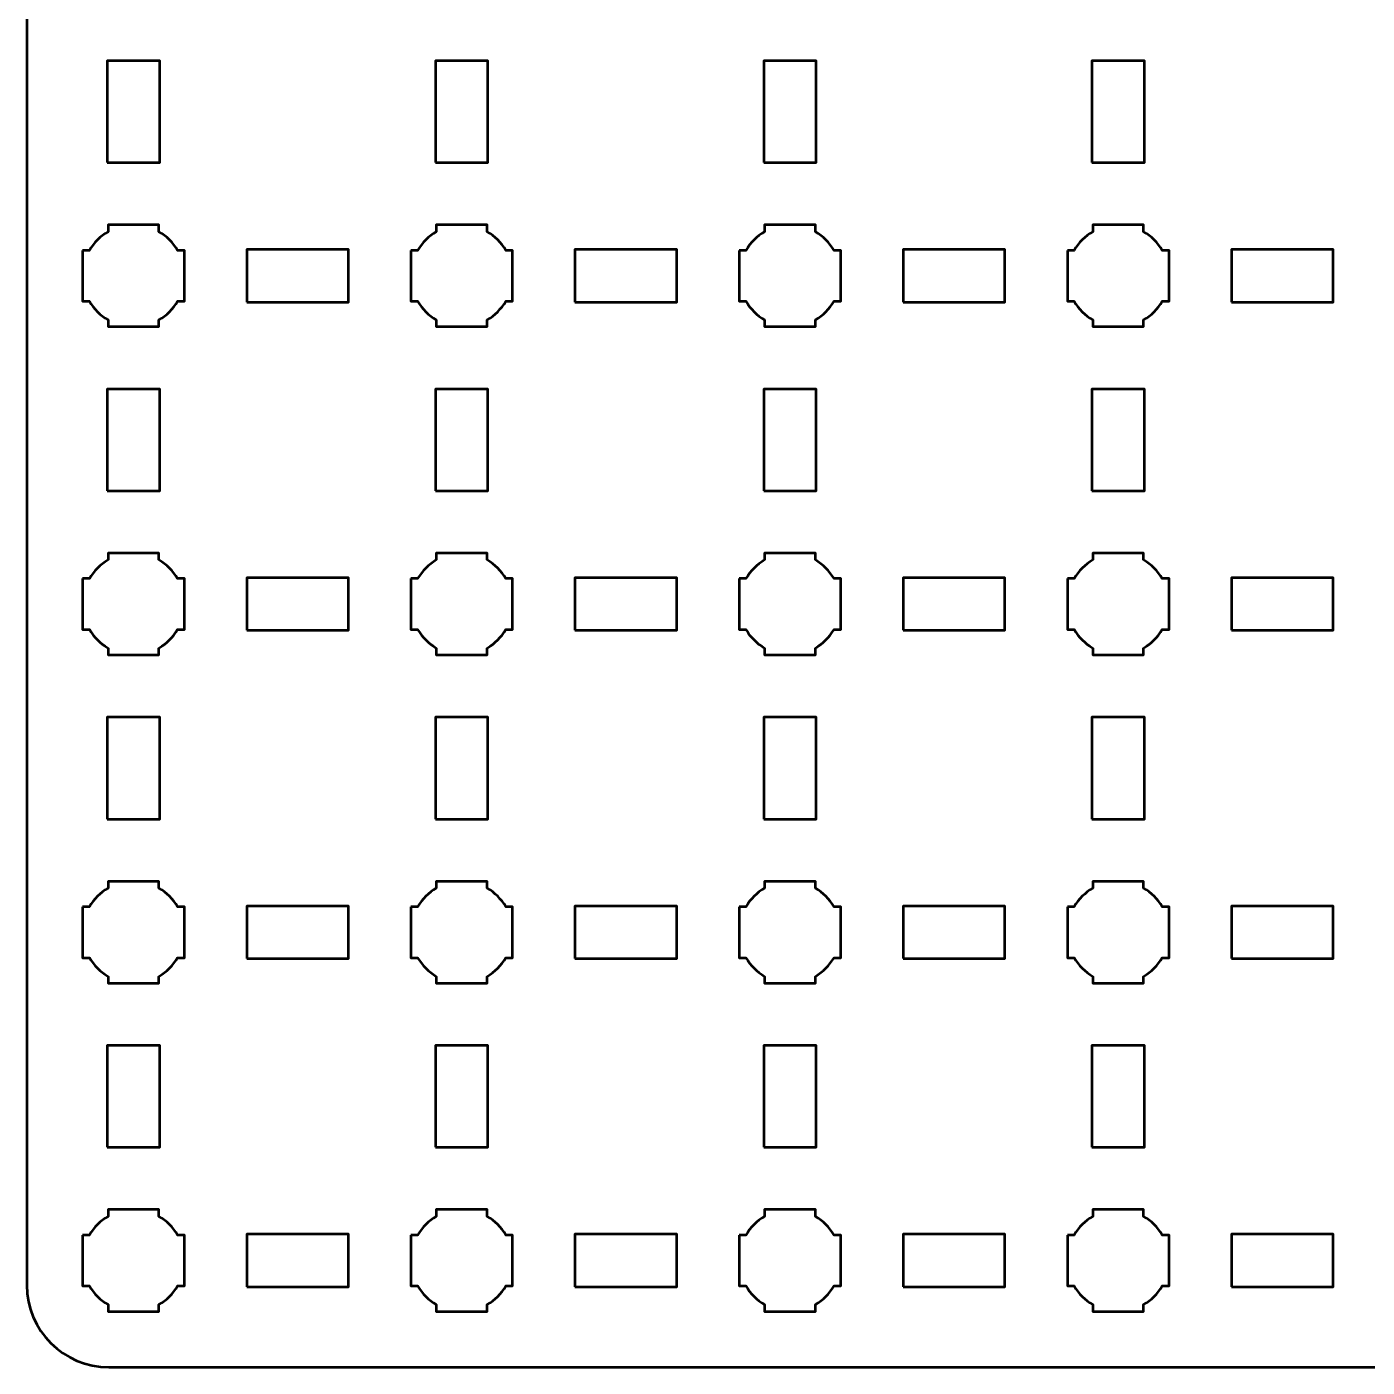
# Model space of a CAD drawing. Header units: centimetres. Extents: x -19.1 to -1.9, y -23.5 to -6.2.
# Drawn here: x -19.15 to -10.98, y -23.5 to -15.33 of the extents above; entities that cross this region are included whole.
import ezdxf

# ---------------------------------------------------------------- set-up
doc = ezdxf.new("R2010")
doc.units = ezdxf.units.CM
doc.header["$MEASUREMENT"] = 0
doc.layers.add('Layer 1', color=7, linetype='Continuous')

msp = doc.modelspace()

# ---------------------------------------------------------------- linework, layer by layer
at = {"layer": 'Layer 1', "color": 250, "lineweight": 53}
for points in [[(-18.66, -16.16), (-18.34, -16.16), (-18.34, -15.54), (-18.66, -15.54), (-18.66, -16.16)], [(-16.66, -16.16), (-16.34, -16.16), (-16.34, -15.54), (-16.66, -15.54), (-16.66, -16.16)], [(-14.66, -16.16), (-14.34, -16.16), (-14.34, -15.54), (-14.66, -15.54), (-14.66, -16.16)], [(-12.66, -16.16), (-12.34, -16.16), (-12.34, -15.54), (-12.66, -15.54), (-12.66, -16.16)], [(-17.81, -17.01), (-17.19, -17.01), (-17.19, -16.69), (-17.81, -16.69), (-17.81, -17.01)], [(-15.81, -17.01), (-15.19, -17.01), (-15.19, -16.69), (-15.81, -16.69), (-15.81, -17.01)], [(-13.81, -17.01), (-13.19, -17.01), (-13.19, -16.69), (-13.81, -16.69), (-13.81, -17.01)], [(-11.81, -17.01), (-11.19, -17.01), (-11.19, -16.69), (-11.81, -16.69), (-11.81, -17.01)], [(-18.66, -18.16), (-18.34, -18.16), (-18.34, -17.54), (-18.66, -17.54), (-18.66, -18.16)], [(-16.66, -18.16), (-16.34, -18.16), (-16.34, -17.54), (-16.66, -17.54), (-16.66, -18.16)], [(-14.66, -18.16), (-14.34, -18.16), (-14.34, -17.54), (-14.66, -17.54), (-14.66, -18.16)], [(-12.66, -18.16), (-12.34, -18.16), (-12.34, -17.54), (-12.66, -17.54), (-12.66, -18.16)], [(-17.81, -19.01), (-17.19, -19.01), (-17.19, -18.69), (-17.81, -18.69), (-17.81, -19.01)], [(-15.81, -19.01), (-15.19, -19.01), (-15.19, -18.69), (-15.81, -18.69), (-15.81, -19.01)], [(-13.81, -19.01), (-13.19, -19.01), (-13.19, -18.69), (-13.81, -18.69), (-13.81, -19.01)], [(-11.81, -19.01), (-11.19, -19.01), (-11.19, -18.69), (-11.81, -18.69), (-11.81, -19.01)], [(-18.66, -20.16), (-18.34, -20.16), (-18.34, -19.54), (-18.66, -19.54), (-18.66, -20.16)], [(-16.66, -20.16), (-16.34, -20.16), (-16.34, -19.54), (-16.66, -19.54), (-16.66, -20.16)], [(-14.66, -20.16), (-14.34, -20.16), (-14.34, -19.54), (-14.66, -19.54), (-14.66, -20.16)], [(-12.66, -20.16), (-12.34, -20.16), (-12.34, -19.54), (-12.66, -19.54), (-12.66, -20.16)], [(-17.81, -21.01), (-17.19, -21.01), (-17.19, -20.69), (-17.81, -20.69), (-17.81, -21.01)], [(-15.81, -21.01), (-15.19, -21.01), (-15.19, -20.69), (-15.81, -20.69), (-15.81, -21.01)], [(-13.81, -21.01), (-13.19, -21.01), (-13.19, -20.69), (-13.81, -20.69), (-13.81, -21.01)], [(-11.81, -21.01), (-11.19, -21.01), (-11.19, -20.69), (-11.81, -20.69), (-11.81, -21.01)], [(-18.66, -22.16), (-18.34, -22.16), (-18.34, -21.54), (-18.66, -21.54), (-18.66, -22.16)], [(-16.66, -22.16), (-16.34, -22.16), (-16.34, -21.54), (-16.66, -21.54), (-16.66, -22.16)], [(-14.66, -22.16), (-14.34, -22.16), (-14.34, -21.54), (-14.66, -21.54), (-14.66, -22.16)], [(-12.66, -22.16), (-12.34, -22.16), (-12.34, -21.54), (-12.66, -21.54), (-12.66, -22.16)], [(-17.81, -23.01), (-17.19, -23.01), (-17.19, -22.69), (-17.81, -22.69), (-17.81, -23.01)], [(-15.81, -23.01), (-15.19, -23.01), (-15.19, -22.69), (-15.81, -22.69), (-15.81, -23.01)], [(-13.81, -23.01), (-13.19, -23.01), (-13.19, -22.69), (-13.81, -22.69), (-13.81, -23.01)], [(-11.81, -23.01), (-11.19, -23.01), (-11.19, -22.69), (-11.81, -22.69), (-11.81, -23.01)]]:
    msp.add_lwpolyline(points, close=True, dxfattribs=at)
msp.add_open_spline([(-19.15, -23), (-19.15, -23), (-19.15, -6.7), (-19.15, -6.7), (-19.15, -6.7), (-19.15, -6.42391), (-18.92609, -6.2), (-18.65, -6.2), (-18.65, -6.2), (-18.65, -6.2), (-2.35, -6.2), (-2.35, -6.2), (-2.35, -6.2), (-2.07391, -6.2), (-1.85, -6.42391), (-1.85, -6.7), (-1.85, -6.7), (-1.85, -6.7), (-1.85, -23), (-1.85, -23), (-1.85, -23), (-1.85, -23.27609), (-2.07391, -23.5), (-2.35, -23.5), (-2.35, -23.5), (-2.35, -23.5), (-18.65, -23.5), (-18.65, -23.5), (-18.65, -23.5), (-18.92609, -23.5), (-19.15, -23.27609), (-19.15, -23)], degree=3, knots=[0, 0, 0, 0, 0.125, 0.125, 0.125, 0.125, 0.25, 0.25, 0.25, 0.25, 0.375, 0.375, 0.375, 0.375, 0.5, 0.5, 0.5, 0.5, 0.625, 0.625, 0.625, 0.625, 0.75, 0.75, 0.75, 0.75, 0.875, 0.875, 0.875, 0.875, 1, 1, 1, 1], dxfattribs=at)
at = {"layer": 'Layer 1', "lineweight": 53}
for points in [[(-18.81, -16.695), (-18.81, -16.695), (-18.76851, -16.695), (-18.76851, -16.695), (-18.76851, -16.695), (-18.74128, -16.64795), (-18.70205, -16.60872), (-18.655, -16.58149), (-18.655, -16.58149), (-18.655, -16.58149), (-18.655, -16.54), (-18.655, -16.54), (-18.655, -16.54), (-18.655, -16.54), (-18.5, -16.54), (-18.5, -16.54), (-18.5, -16.54), (-18.5, -16.54), (-18.345, -16.54), (-18.345, -16.54), (-18.345, -16.54), (-18.345, -16.54), (-18.345, -16.58149), (-18.345, -16.58149), (-18.345, -16.58149), (-18.29795, -16.60872), (-18.25872, -16.64795), (-18.23149, -16.695), (-18.23149, -16.695), (-18.23149, -16.695), (-18.19, -16.695), (-18.19, -16.695), (-18.19, -16.695), (-18.19, -16.695), (-18.19, -16.85), (-18.19, -16.85), (-18.19, -16.85), (-18.19, -16.85), (-18.19, -17.005), (-18.19, -17.005), (-18.19, -17.005), (-18.19, -17.005), (-18.23149, -17.005), (-18.23149, -17.005), (-18.23149, -17.005), (-18.25872, -17.05205), (-18.29795, -17.09128), (-18.345, -17.11851), (-18.345, -17.11851), (-18.345, -17.11851), (-18.345, -17.16), (-18.345, -17.16), (-18.345, -17.16), (-18.345, -17.16), (-18.5, -17.16), (-18.5, -17.16), (-18.5, -17.16), (-18.5, -17.16), (-18.655, -17.16), (-18.655, -17.16), (-18.655, -17.16), (-18.655, -17.16), (-18.655, -17.11851), (-18.655, -17.11851), (-18.655, -17.11851), (-18.70205, -17.09128), (-18.74128, -17.05205), (-18.76851, -17.005), (-18.76851, -17.005), (-18.76851, -17.005), (-18.81, -17.005), (-18.81, -17.005), (-18.81, -17.005), (-18.81, -17.005), (-18.81, -16.85), (-18.81, -16.85), (-18.81, -16.85), (-18.81, -16.85), (-18.81, -16.695), (-18.81, -16.695)], [(-16.81, -16.695), (-16.81, -16.695), (-16.76851, -16.695), (-16.76851, -16.695), (-16.76851, -16.695), (-16.74128, -16.64795), (-16.70205, -16.60872), (-16.655, -16.58149), (-16.655, -16.58149), (-16.655, -16.58149), (-16.655, -16.54), (-16.655, -16.54), (-16.655, -16.54), (-16.655, -16.54), (-16.5, -16.54), (-16.5, -16.54), (-16.5, -16.54), (-16.5, -16.54), (-16.345, -16.54), (-16.345, -16.54), (-16.345, -16.54), (-16.345, -16.54), (-16.345, -16.58149), (-16.345, -16.58149), (-16.345, -16.58149), (-16.29795, -16.60872), (-16.25872, -16.64795), (-16.23149, -16.695), (-16.23149, -16.695), (-16.23149, -16.695), (-16.19, -16.695), (-16.19, -16.695), (-16.19, -16.695), (-16.19, -16.695), (-16.19, -16.85), (-16.19, -16.85), (-16.19, -16.85), (-16.19, -16.85), (-16.19, -17.005), (-16.19, -17.005), (-16.19, -17.005), (-16.19, -17.005), (-16.23149, -17.005), (-16.23149, -17.005), (-16.23149, -17.005), (-16.25872, -17.05205), (-16.29795, -17.09128), (-16.345, -17.11851), (-16.345, -17.11851), (-16.345, -17.11851), (-16.345, -17.16), (-16.345, -17.16), (-16.345, -17.16), (-16.345, -17.16), (-16.5, -17.16), (-16.5, -17.16), (-16.5, -17.16), (-16.5, -17.16), (-16.655, -17.16), (-16.655, -17.16), (-16.655, -17.16), (-16.655, -17.16), (-16.655, -17.11851), (-16.655, -17.11851), (-16.655, -17.11851), (-16.70205, -17.09128), (-16.74128, -17.05205), (-16.76851, -17.005), (-16.76851, -17.005), (-16.76851, -17.005), (-16.81, -17.005), (-16.81, -17.005), (-16.81, -17.005), (-16.81, -17.005), (-16.81, -16.85), (-16.81, -16.85), (-16.81, -16.85), (-16.81, -16.85), (-16.81, -16.695), (-16.81, -16.695)], [(-14.81, -16.695), (-14.81, -16.695), (-14.76851, -16.695), (-14.76851, -16.695), (-14.76851, -16.695), (-14.74128, -16.64795), (-14.70205, -16.60872), (-14.655, -16.58149), (-14.655, -16.58149), (-14.655, -16.58149), (-14.655, -16.54), (-14.655, -16.54), (-14.655, -16.54), (-14.655, -16.54), (-14.5, -16.54), (-14.5, -16.54), (-14.5, -16.54), (-14.5, -16.54), (-14.345, -16.54), (-14.345, -16.54), (-14.345, -16.54), (-14.345, -16.54), (-14.345, -16.58149), (-14.345, -16.58149), (-14.345, -16.58149), (-14.29795, -16.60872), (-14.25872, -16.64795), (-14.23149, -16.695), (-14.23149, -16.695), (-14.23149, -16.695), (-14.19, -16.695), (-14.19, -16.695), (-14.19, -16.695), (-14.19, -16.695), (-14.19, -16.85), (-14.19, -16.85), (-14.19, -16.85), (-14.19, -16.85), (-14.19, -17.005), (-14.19, -17.005), (-14.19, -17.005), (-14.19, -17.005), (-14.23149, -17.005), (-14.23149, -17.005), (-14.23149, -17.005), (-14.25872, -17.05205), (-14.29795, -17.09128), (-14.345, -17.11851), (-14.345, -17.11851), (-14.345, -17.11851), (-14.345, -17.16), (-14.345, -17.16), (-14.345, -17.16), (-14.345, -17.16), (-14.5, -17.16), (-14.5, -17.16), (-14.5, -17.16), (-14.5, -17.16), (-14.655, -17.16), (-14.655, -17.16), (-14.655, -17.16), (-14.655, -17.16), (-14.655, -17.11851), (-14.655, -17.11851), (-14.655, -17.11851), (-14.70205, -17.09128), (-14.74128, -17.05205), (-14.76851, -17.005), (-14.76851, -17.005), (-14.76851, -17.005), (-14.81, -17.005), (-14.81, -17.005), (-14.81, -17.005), (-14.81, -17.005), (-14.81, -16.85), (-14.81, -16.85), (-14.81, -16.85), (-14.81, -16.85), (-14.81, -16.695), (-14.81, -16.695)], [(-12.81, -16.695), (-12.81, -16.695), (-12.76851, -16.695), (-12.76851, -16.695), (-12.76851, -16.695), (-12.74128, -16.64795), (-12.70205, -16.60872), (-12.655, -16.58149), (-12.655, -16.58149), (-12.655, -16.58149), (-12.655, -16.54), (-12.655, -16.54), (-12.655, -16.54), (-12.655, -16.54), (-12.5, -16.54), (-12.5, -16.54), (-12.5, -16.54), (-12.5, -16.54), (-12.345, -16.54), (-12.345, -16.54), (-12.345, -16.54), (-12.345, -16.54), (-12.345, -16.58149), (-12.345, -16.58149), (-12.345, -16.58149), (-12.29795, -16.60872), (-12.25872, -16.64795), (-12.23149, -16.695), (-12.23149, -16.695), (-12.23149, -16.695), (-12.19, -16.695), (-12.19, -16.695), (-12.19, -16.695), (-12.19, -16.695), (-12.19, -16.85), (-12.19, -16.85), (-12.19, -16.85), (-12.19, -16.85), (-12.19, -17.005), (-12.19, -17.005), (-12.19, -17.005), (-12.19, -17.005), (-12.23149, -17.005), (-12.23149, -17.005), (-12.23149, -17.005), (-12.25872, -17.05205), (-12.29795, -17.09128), (-12.345, -17.11851), (-12.345, -17.11851), (-12.345, -17.11851), (-12.345, -17.16), (-12.345, -17.16), (-12.345, -17.16), (-12.345, -17.16), (-12.5, -17.16), (-12.5, -17.16), (-12.5, -17.16), (-12.5, -17.16), (-12.655, -17.16), (-12.655, -17.16), (-12.655, -17.16), (-12.655, -17.16), (-12.655, -17.11851), (-12.655, -17.11851), (-12.655, -17.11851), (-12.70205, -17.09128), (-12.74128, -17.05205), (-12.76851, -17.005), (-12.76851, -17.005), (-12.76851, -17.005), (-12.81, -17.005), (-12.81, -17.005), (-12.81, -17.005), (-12.81, -17.005), (-12.81, -16.85), (-12.81, -16.85), (-12.81, -16.85), (-12.81, -16.85), (-12.81, -16.695), (-12.81, -16.695)], [(-18.81, -18.695), (-18.81, -18.695), (-18.76851, -18.695), (-18.76851, -18.695), (-18.76851, -18.695), (-18.74128, -18.64795), (-18.70205, -18.60872), (-18.655, -18.58149), (-18.655, -18.58149), (-18.655, -18.58149), (-18.655, -18.54), (-18.655, -18.54), (-18.655, -18.54), (-18.655, -18.54), (-18.5, -18.54), (-18.5, -18.54), (-18.5, -18.54), (-18.5, -18.54), (-18.345, -18.54), (-18.345, -18.54), (-18.345, -18.54), (-18.345, -18.54), (-18.345, -18.58149), (-18.345, -18.58149), (-18.345, -18.58149), (-18.29795, -18.60872), (-18.25872, -18.64795), (-18.23149, -18.695), (-18.23149, -18.695), (-18.23149, -18.695), (-18.19, -18.695), (-18.19, -18.695), (-18.19, -18.695), (-18.19, -18.695), (-18.19, -18.85), (-18.19, -18.85), (-18.19, -18.85), (-18.19, -18.85), (-18.19, -19.005), (-18.19, -19.005), (-18.19, -19.005), (-18.19, -19.005), (-18.23149, -19.005), (-18.23149, -19.005), (-18.23149, -19.005), (-18.25872, -19.05205), (-18.29795, -19.09128), (-18.345, -19.11851), (-18.345, -19.11851), (-18.345, -19.11851), (-18.345, -19.16), (-18.345, -19.16), (-18.345, -19.16), (-18.345, -19.16), (-18.5, -19.16), (-18.5, -19.16), (-18.5, -19.16), (-18.5, -19.16), (-18.655, -19.16), (-18.655, -19.16), (-18.655, -19.16), (-18.655, -19.16), (-18.655, -19.11851), (-18.655, -19.11851), (-18.655, -19.11851), (-18.70205, -19.09128), (-18.74128, -19.05205), (-18.76851, -19.005), (-18.76851, -19.005), (-18.76851, -19.005), (-18.81, -19.005), (-18.81, -19.005), (-18.81, -19.005), (-18.81, -19.005), (-18.81, -18.85), (-18.81, -18.85), (-18.81, -18.85), (-18.81, -18.85), (-18.81, -18.695), (-18.81, -18.695)], [(-16.81, -18.695), (-16.81, -18.695), (-16.76851, -18.695), (-16.76851, -18.695), (-16.76851, -18.695), (-16.74128, -18.64795), (-16.70205, -18.60872), (-16.655, -18.58149), (-16.655, -18.58149), (-16.655, -18.58149), (-16.655, -18.54), (-16.655, -18.54), (-16.655, -18.54), (-16.655, -18.54), (-16.5, -18.54), (-16.5, -18.54), (-16.5, -18.54), (-16.5, -18.54), (-16.345, -18.54), (-16.345, -18.54), (-16.345, -18.54), (-16.345, -18.54), (-16.345, -18.58149), (-16.345, -18.58149), (-16.345, -18.58149), (-16.29795, -18.60872), (-16.25872, -18.64795), (-16.23149, -18.695), (-16.23149, -18.695), (-16.23149, -18.695), (-16.19, -18.695), (-16.19, -18.695), (-16.19, -18.695), (-16.19, -18.695), (-16.19, -18.85), (-16.19, -18.85), (-16.19, -18.85), (-16.19, -18.85), (-16.19, -19.005), (-16.19, -19.005), (-16.19, -19.005), (-16.19, -19.005), (-16.23149, -19.005), (-16.23149, -19.005), (-16.23149, -19.005), (-16.25872, -19.05205), (-16.29795, -19.09128), (-16.345, -19.11851), (-16.345, -19.11851), (-16.345, -19.11851), (-16.345, -19.16), (-16.345, -19.16), (-16.345, -19.16), (-16.345, -19.16), (-16.5, -19.16), (-16.5, -19.16), (-16.5, -19.16), (-16.5, -19.16), (-16.655, -19.16), (-16.655, -19.16), (-16.655, -19.16), (-16.655, -19.16), (-16.655, -19.11851), (-16.655, -19.11851), (-16.655, -19.11851), (-16.70205, -19.09128), (-16.74128, -19.05205), (-16.76851, -19.005), (-16.76851, -19.005), (-16.76851, -19.005), (-16.81, -19.005), (-16.81, -19.005), (-16.81, -19.005), (-16.81, -19.005), (-16.81, -18.85), (-16.81, -18.85), (-16.81, -18.85), (-16.81, -18.85), (-16.81, -18.695), (-16.81, -18.695)], [(-14.81, -18.695), (-14.81, -18.695), (-14.76851, -18.695), (-14.76851, -18.695), (-14.76851, -18.695), (-14.74128, -18.64795), (-14.70205, -18.60872), (-14.655, -18.58149), (-14.655, -18.58149), (-14.655, -18.58149), (-14.655, -18.54), (-14.655, -18.54), (-14.655, -18.54), (-14.655, -18.54), (-14.5, -18.54), (-14.5, -18.54), (-14.5, -18.54), (-14.5, -18.54), (-14.345, -18.54), (-14.345, -18.54), (-14.345, -18.54), (-14.345, -18.54), (-14.345, -18.58149), (-14.345, -18.58149), (-14.345, -18.58149), (-14.29795, -18.60872), (-14.25872, -18.64795), (-14.23149, -18.695), (-14.23149, -18.695), (-14.23149, -18.695), (-14.19, -18.695), (-14.19, -18.695), (-14.19, -18.695), (-14.19, -18.695), (-14.19, -18.85), (-14.19, -18.85), (-14.19, -18.85), (-14.19, -18.85), (-14.19, -19.005), (-14.19, -19.005), (-14.19, -19.005), (-14.19, -19.005), (-14.23149, -19.005), (-14.23149, -19.005), (-14.23149, -19.005), (-14.25872, -19.05205), (-14.29795, -19.09128), (-14.345, -19.11851), (-14.345, -19.11851), (-14.345, -19.11851), (-14.345, -19.16), (-14.345, -19.16), (-14.345, -19.16), (-14.345, -19.16), (-14.5, -19.16), (-14.5, -19.16), (-14.5, -19.16), (-14.5, -19.16), (-14.655, -19.16), (-14.655, -19.16), (-14.655, -19.16), (-14.655, -19.16), (-14.655, -19.11851), (-14.655, -19.11851), (-14.655, -19.11851), (-14.70205, -19.09128), (-14.74128, -19.05205), (-14.76851, -19.005), (-14.76851, -19.005), (-14.76851, -19.005), (-14.81, -19.005), (-14.81, -19.005), (-14.81, -19.005), (-14.81, -19.005), (-14.81, -18.85), (-14.81, -18.85), (-14.81, -18.85), (-14.81, -18.85), (-14.81, -18.695), (-14.81, -18.695)], [(-12.81, -18.695), (-12.81, -18.695), (-12.76851, -18.695), (-12.76851, -18.695), (-12.76851, -18.695), (-12.74128, -18.64795), (-12.70205, -18.60872), (-12.655, -18.58149), (-12.655, -18.58149), (-12.655, -18.58149), (-12.655, -18.54), (-12.655, -18.54), (-12.655, -18.54), (-12.655, -18.54), (-12.5, -18.54), (-12.5, -18.54), (-12.5, -18.54), (-12.5, -18.54), (-12.345, -18.54), (-12.345, -18.54), (-12.345, -18.54), (-12.345, -18.54), (-12.345, -18.58149), (-12.345, -18.58149), (-12.345, -18.58149), (-12.29795, -18.60872), (-12.25872, -18.64795), (-12.23149, -18.695), (-12.23149, -18.695), (-12.23149, -18.695), (-12.19, -18.695), (-12.19, -18.695), (-12.19, -18.695), (-12.19, -18.695), (-12.19, -18.85), (-12.19, -18.85), (-12.19, -18.85), (-12.19, -18.85), (-12.19, -19.005), (-12.19, -19.005), (-12.19, -19.005), (-12.19, -19.005), (-12.23149, -19.005), (-12.23149, -19.005), (-12.23149, -19.005), (-12.25872, -19.05205), (-12.29795, -19.09128), (-12.345, -19.11851), (-12.345, -19.11851), (-12.345, -19.11851), (-12.345, -19.16), (-12.345, -19.16), (-12.345, -19.16), (-12.345, -19.16), (-12.5, -19.16), (-12.5, -19.16), (-12.5, -19.16), (-12.5, -19.16), (-12.655, -19.16), (-12.655, -19.16), (-12.655, -19.16), (-12.655, -19.16), (-12.655, -19.11851), (-12.655, -19.11851), (-12.655, -19.11851), (-12.70205, -19.09128), (-12.74128, -19.05205), (-12.76851, -19.005), (-12.76851, -19.005), (-12.76851, -19.005), (-12.81, -19.005), (-12.81, -19.005), (-12.81, -19.005), (-12.81, -19.005), (-12.81, -18.85), (-12.81, -18.85), (-12.81, -18.85), (-12.81, -18.85), (-12.81, -18.695), (-12.81, -18.695)], [(-18.81, -20.695), (-18.81, -20.695), (-18.76851, -20.695), (-18.76851, -20.695), (-18.76851, -20.695), (-18.74128, -20.64795), (-18.70205, -20.60872), (-18.655, -20.58149), (-18.655, -20.58149), (-18.655, -20.58149), (-18.655, -20.54), (-18.655, -20.54), (-18.655, -20.54), (-18.655, -20.54), (-18.5, -20.54), (-18.5, -20.54), (-18.5, -20.54), (-18.5, -20.54), (-18.345, -20.54), (-18.345, -20.54), (-18.345, -20.54), (-18.345, -20.54), (-18.345, -20.58149), (-18.345, -20.58149), (-18.345, -20.58149), (-18.29795, -20.60872), (-18.25872, -20.64795), (-18.23149, -20.695), (-18.23149, -20.695), (-18.23149, -20.695), (-18.19, -20.695), (-18.19, -20.695), (-18.19, -20.695), (-18.19, -20.695), (-18.19, -20.85), (-18.19, -20.85), (-18.19, -20.85), (-18.19, -20.85), (-18.19, -21.005), (-18.19, -21.005), (-18.19, -21.005), (-18.19, -21.005), (-18.23149, -21.005), (-18.23149, -21.005), (-18.23149, -21.005), (-18.25872, -21.05205), (-18.29795, -21.09128), (-18.345, -21.11851), (-18.345, -21.11851), (-18.345, -21.11851), (-18.345, -21.16), (-18.345, -21.16), (-18.345, -21.16), (-18.345, -21.16), (-18.5, -21.16), (-18.5, -21.16), (-18.5, -21.16), (-18.5, -21.16), (-18.655, -21.16), (-18.655, -21.16), (-18.655, -21.16), (-18.655, -21.16), (-18.655, -21.11851), (-18.655, -21.11851), (-18.655, -21.11851), (-18.70205, -21.09128), (-18.74128, -21.05205), (-18.76851, -21.005), (-18.76851, -21.005), (-18.76851, -21.005), (-18.81, -21.005), (-18.81, -21.005), (-18.81, -21.005), (-18.81, -21.005), (-18.81, -20.85), (-18.81, -20.85), (-18.81, -20.85), (-18.81, -20.85), (-18.81, -20.695), (-18.81, -20.695)], [(-16.81, -20.695), (-16.81, -20.695), (-16.76851, -20.695), (-16.76851, -20.695), (-16.76851, -20.695), (-16.74128, -20.64795), (-16.70205, -20.60872), (-16.655, -20.58149), (-16.655, -20.58149), (-16.655, -20.58149), (-16.655, -20.54), (-16.655, -20.54), (-16.655, -20.54), (-16.655, -20.54), (-16.5, -20.54), (-16.5, -20.54), (-16.5, -20.54), (-16.5, -20.54), (-16.345, -20.54), (-16.345, -20.54), (-16.345, -20.54), (-16.345, -20.54), (-16.345, -20.58149), (-16.345, -20.58149), (-16.345, -20.58149), (-16.29795, -20.60872), (-16.25872, -20.64795), (-16.23149, -20.695), (-16.23149, -20.695), (-16.23149, -20.695), (-16.19, -20.695), (-16.19, -20.695), (-16.19, -20.695), (-16.19, -20.695), (-16.19, -20.85), (-16.19, -20.85), (-16.19, -20.85), (-16.19, -20.85), (-16.19, -21.005), (-16.19, -21.005), (-16.19, -21.005), (-16.19, -21.005), (-16.23149, -21.005), (-16.23149, -21.005), (-16.23149, -21.005), (-16.25872, -21.05205), (-16.29795, -21.09128), (-16.345, -21.11851), (-16.345, -21.11851), (-16.345, -21.11851), (-16.345, -21.16), (-16.345, -21.16), (-16.345, -21.16), (-16.345, -21.16), (-16.5, -21.16), (-16.5, -21.16), (-16.5, -21.16), (-16.5, -21.16), (-16.655, -21.16), (-16.655, -21.16), (-16.655, -21.16), (-16.655, -21.16), (-16.655, -21.11851), (-16.655, -21.11851), (-16.655, -21.11851), (-16.70205, -21.09128), (-16.74128, -21.05205), (-16.76851, -21.005), (-16.76851, -21.005), (-16.76851, -21.005), (-16.81, -21.005), (-16.81, -21.005), (-16.81, -21.005), (-16.81, -21.005), (-16.81, -20.85), (-16.81, -20.85), (-16.81, -20.85), (-16.81, -20.85), (-16.81, -20.695), (-16.81, -20.695)], [(-14.81, -20.695), (-14.81, -20.695), (-14.76851, -20.695), (-14.76851, -20.695), (-14.76851, -20.695), (-14.74128, -20.64795), (-14.70205, -20.60872), (-14.655, -20.58149), (-14.655, -20.58149), (-14.655, -20.58149), (-14.655, -20.54), (-14.655, -20.54), (-14.655, -20.54), (-14.655, -20.54), (-14.5, -20.54), (-14.5, -20.54), (-14.5, -20.54), (-14.5, -20.54), (-14.345, -20.54), (-14.345, -20.54), (-14.345, -20.54), (-14.345, -20.54), (-14.345, -20.58149), (-14.345, -20.58149), (-14.345, -20.58149), (-14.29795, -20.60872), (-14.25872, -20.64795), (-14.23149, -20.695), (-14.23149, -20.695), (-14.23149, -20.695), (-14.19, -20.695), (-14.19, -20.695), (-14.19, -20.695), (-14.19, -20.695), (-14.19, -20.85), (-14.19, -20.85), (-14.19, -20.85), (-14.19, -20.85), (-14.19, -21.005), (-14.19, -21.005), (-14.19, -21.005), (-14.19, -21.005), (-14.23149, -21.005), (-14.23149, -21.005), (-14.23149, -21.005), (-14.25872, -21.05205), (-14.29795, -21.09128), (-14.345, -21.11851), (-14.345, -21.11851), (-14.345, -21.11851), (-14.345, -21.16), (-14.345, -21.16), (-14.345, -21.16), (-14.345, -21.16), (-14.5, -21.16), (-14.5, -21.16), (-14.5, -21.16), (-14.5, -21.16), (-14.655, -21.16), (-14.655, -21.16), (-14.655, -21.16), (-14.655, -21.16), (-14.655, -21.11851), (-14.655, -21.11851), (-14.655, -21.11851), (-14.70205, -21.09128), (-14.74128, -21.05205), (-14.76851, -21.005), (-14.76851, -21.005), (-14.76851, -21.005), (-14.81, -21.005), (-14.81, -21.005), (-14.81, -21.005), (-14.81, -21.005), (-14.81, -20.85), (-14.81, -20.85), (-14.81, -20.85), (-14.81, -20.85), (-14.81, -20.695), (-14.81, -20.695)], [(-12.81, -20.695), (-12.81, -20.695), (-12.76851, -20.695), (-12.76851, -20.695), (-12.76851, -20.695), (-12.74128, -20.64795), (-12.70205, -20.60872), (-12.655, -20.58149), (-12.655, -20.58149), (-12.655, -20.58149), (-12.655, -20.54), (-12.655, -20.54), (-12.655, -20.54), (-12.655, -20.54), (-12.5, -20.54), (-12.5, -20.54), (-12.5, -20.54), (-12.5, -20.54), (-12.345, -20.54), (-12.345, -20.54), (-12.345, -20.54), (-12.345, -20.54), (-12.345, -20.58149), (-12.345, -20.58149), (-12.345, -20.58149), (-12.29795, -20.60872), (-12.25872, -20.64795), (-12.23149, -20.695), (-12.23149, -20.695), (-12.23149, -20.695), (-12.19, -20.695), (-12.19, -20.695), (-12.19, -20.695), (-12.19, -20.695), (-12.19, -20.85), (-12.19, -20.85), (-12.19, -20.85), (-12.19, -20.85), (-12.19, -21.005), (-12.19, -21.005), (-12.19, -21.005), (-12.19, -21.005), (-12.23149, -21.005), (-12.23149, -21.005), (-12.23149, -21.005), (-12.25872, -21.05205), (-12.29795, -21.09128), (-12.345, -21.11851), (-12.345, -21.11851), (-12.345, -21.11851), (-12.345, -21.16), (-12.345, -21.16), (-12.345, -21.16), (-12.345, -21.16), (-12.5, -21.16), (-12.5, -21.16), (-12.5, -21.16), (-12.5, -21.16), (-12.655, -21.16), (-12.655, -21.16), (-12.655, -21.16), (-12.655, -21.16), (-12.655, -21.11851), (-12.655, -21.11851), (-12.655, -21.11851), (-12.70205, -21.09128), (-12.74128, -21.05205), (-12.76851, -21.005), (-12.76851, -21.005), (-12.76851, -21.005), (-12.81, -21.005), (-12.81, -21.005), (-12.81, -21.005), (-12.81, -21.005), (-12.81, -20.85), (-12.81, -20.85), (-12.81, -20.85), (-12.81, -20.85), (-12.81, -20.695), (-12.81, -20.695)], [(-18.81, -22.695), (-18.81, -22.695), (-18.76851, -22.695), (-18.76851, -22.695), (-18.76851, -22.695), (-18.74128, -22.64795), (-18.70205, -22.60872), (-18.655, -22.58149), (-18.655, -22.58149), (-18.655, -22.58149), (-18.655, -22.54), (-18.655, -22.54), (-18.655, -22.54), (-18.655, -22.54), (-18.5, -22.54), (-18.5, -22.54), (-18.5, -22.54), (-18.5, -22.54), (-18.345, -22.54), (-18.345, -22.54), (-18.345, -22.54), (-18.345, -22.54), (-18.345, -22.58149), (-18.345, -22.58149), (-18.345, -22.58149), (-18.29795, -22.60872), (-18.25872, -22.64795), (-18.23149, -22.695), (-18.23149, -22.695), (-18.23149, -22.695), (-18.19, -22.695), (-18.19, -22.695), (-18.19, -22.695), (-18.19, -22.695), (-18.19, -22.85), (-18.19, -22.85), (-18.19, -22.85), (-18.19, -22.85), (-18.19, -23.005), (-18.19, -23.005), (-18.19, -23.005), (-18.19, -23.005), (-18.23149, -23.005), (-18.23149, -23.005), (-18.23149, -23.005), (-18.25872, -23.05205), (-18.29795, -23.09128), (-18.345, -23.11851), (-18.345, -23.11851), (-18.345, -23.11851), (-18.345, -23.16), (-18.345, -23.16), (-18.345, -23.16), (-18.345, -23.16), (-18.5, -23.16), (-18.5, -23.16), (-18.5, -23.16), (-18.5, -23.16), (-18.655, -23.16), (-18.655, -23.16), (-18.655, -23.16), (-18.655, -23.16), (-18.655, -23.11851), (-18.655, -23.11851), (-18.655, -23.11851), (-18.70205, -23.09128), (-18.74128, -23.05205), (-18.76851, -23.005), (-18.76851, -23.005), (-18.76851, -23.005), (-18.81, -23.005), (-18.81, -23.005), (-18.81, -23.005), (-18.81, -23.005), (-18.81, -22.85), (-18.81, -22.85), (-18.81, -22.85), (-18.81, -22.85), (-18.81, -22.695), (-18.81, -22.695)], [(-16.81, -22.695), (-16.81, -22.695), (-16.76851, -22.695), (-16.76851, -22.695), (-16.76851, -22.695), (-16.74128, -22.64795), (-16.70205, -22.60872), (-16.655, -22.58149), (-16.655, -22.58149), (-16.655, -22.58149), (-16.655, -22.54), (-16.655, -22.54), (-16.655, -22.54), (-16.655, -22.54), (-16.5, -22.54), (-16.5, -22.54), (-16.5, -22.54), (-16.5, -22.54), (-16.345, -22.54), (-16.345, -22.54), (-16.345, -22.54), (-16.345, -22.54), (-16.345, -22.58149), (-16.345, -22.58149), (-16.345, -22.58149), (-16.29795, -22.60872), (-16.25872, -22.64795), (-16.23149, -22.695), (-16.23149, -22.695), (-16.23149, -22.695), (-16.19, -22.695), (-16.19, -22.695), (-16.19, -22.695), (-16.19, -22.695), (-16.19, -22.85), (-16.19, -22.85), (-16.19, -22.85), (-16.19, -22.85), (-16.19, -23.005), (-16.19, -23.005), (-16.19, -23.005), (-16.19, -23.005), (-16.23149, -23.005), (-16.23149, -23.005), (-16.23149, -23.005), (-16.25872, -23.05205), (-16.29795, -23.09128), (-16.345, -23.11851), (-16.345, -23.11851), (-16.345, -23.11851), (-16.345, -23.16), (-16.345, -23.16), (-16.345, -23.16), (-16.345, -23.16), (-16.5, -23.16), (-16.5, -23.16), (-16.5, -23.16), (-16.5, -23.16), (-16.655, -23.16), (-16.655, -23.16), (-16.655, -23.16), (-16.655, -23.16), (-16.655, -23.11851), (-16.655, -23.11851), (-16.655, -23.11851), (-16.70205, -23.09128), (-16.74128, -23.05205), (-16.76851, -23.005), (-16.76851, -23.005), (-16.76851, -23.005), (-16.81, -23.005), (-16.81, -23.005), (-16.81, -23.005), (-16.81, -23.005), (-16.81, -22.85), (-16.81, -22.85), (-16.81, -22.85), (-16.81, -22.85), (-16.81, -22.695), (-16.81, -22.695)], [(-14.81, -22.695), (-14.81, -22.695), (-14.76851, -22.695), (-14.76851, -22.695), (-14.76851, -22.695), (-14.74128, -22.64795), (-14.70205, -22.60872), (-14.655, -22.58149), (-14.655, -22.58149), (-14.655, -22.58149), (-14.655, -22.54), (-14.655, -22.54), (-14.655, -22.54), (-14.655, -22.54), (-14.5, -22.54), (-14.5, -22.54), (-14.5, -22.54), (-14.5, -22.54), (-14.345, -22.54), (-14.345, -22.54), (-14.345, -22.54), (-14.345, -22.54), (-14.345, -22.58149), (-14.345, -22.58149), (-14.345, -22.58149), (-14.29795, -22.60872), (-14.25872, -22.64795), (-14.23149, -22.695), (-14.23149, -22.695), (-14.23149, -22.695), (-14.19, -22.695), (-14.19, -22.695), (-14.19, -22.695), (-14.19, -22.695), (-14.19, -22.85), (-14.19, -22.85), (-14.19, -22.85), (-14.19, -22.85), (-14.19, -23.005), (-14.19, -23.005), (-14.19, -23.005), (-14.19, -23.005), (-14.23149, -23.005), (-14.23149, -23.005), (-14.23149, -23.005), (-14.25872, -23.05205), (-14.29795, -23.09128), (-14.345, -23.11851), (-14.345, -23.11851), (-14.345, -23.11851), (-14.345, -23.16), (-14.345, -23.16), (-14.345, -23.16), (-14.345, -23.16), (-14.5, -23.16), (-14.5, -23.16), (-14.5, -23.16), (-14.5, -23.16), (-14.655, -23.16), (-14.655, -23.16), (-14.655, -23.16), (-14.655, -23.16), (-14.655, -23.11851), (-14.655, -23.11851), (-14.655, -23.11851), (-14.70205, -23.09128), (-14.74128, -23.05205), (-14.76851, -23.005), (-14.76851, -23.005), (-14.76851, -23.005), (-14.81, -23.005), (-14.81, -23.005), (-14.81, -23.005), (-14.81, -23.005), (-14.81, -22.85), (-14.81, -22.85), (-14.81, -22.85), (-14.81, -22.85), (-14.81, -22.695), (-14.81, -22.695)], [(-12.81, -22.695), (-12.81, -22.695), (-12.76851, -22.695), (-12.76851, -22.695), (-12.76851, -22.695), (-12.74128, -22.64795), (-12.70205, -22.60872), (-12.655, -22.58149), (-12.655, -22.58149), (-12.655, -22.58149), (-12.655, -22.54), (-12.655, -22.54), (-12.655, -22.54), (-12.655, -22.54), (-12.5, -22.54), (-12.5, -22.54), (-12.5, -22.54), (-12.5, -22.54), (-12.345, -22.54), (-12.345, -22.54), (-12.345, -22.54), (-12.345, -22.54), (-12.345, -22.58149), (-12.345, -22.58149), (-12.345, -22.58149), (-12.29795, -22.60872), (-12.25872, -22.64795), (-12.23149, -22.695), (-12.23149, -22.695), (-12.23149, -22.695), (-12.19, -22.695), (-12.19, -22.695), (-12.19, -22.695), (-12.19, -22.695), (-12.19, -22.85), (-12.19, -22.85), (-12.19, -22.85), (-12.19, -22.85), (-12.19, -23.005), (-12.19, -23.005), (-12.19, -23.005), (-12.19, -23.005), (-12.23149, -23.005), (-12.23149, -23.005), (-12.23149, -23.005), (-12.25872, -23.05205), (-12.29795, -23.09128), (-12.345, -23.11851), (-12.345, -23.11851), (-12.345, -23.11851), (-12.345, -23.16), (-12.345, -23.16), (-12.345, -23.16), (-12.345, -23.16), (-12.5, -23.16), (-12.5, -23.16), (-12.5, -23.16), (-12.5, -23.16), (-12.655, -23.16), (-12.655, -23.16), (-12.655, -23.16), (-12.655, -23.16), (-12.655, -23.11851), (-12.655, -23.11851), (-12.655, -23.11851), (-12.70205, -23.09128), (-12.74128, -23.05205), (-12.76851, -23.005), (-12.76851, -23.005), (-12.76851, -23.005), (-12.81, -23.005), (-12.81, -23.005), (-12.81, -23.005), (-12.81, -23.005), (-12.81, -22.85), (-12.81, -22.85), (-12.81, -22.85), (-12.81, -22.85), (-12.81, -22.695), (-12.81, -22.695)]]:
    msp.add_open_spline(points, degree=3, knots=[0, 0, 0, 0, 0.05, 0.05, 0.05, 0.05, 0.1, 0.1, 0.1, 0.1, 0.15, 0.15, 0.15, 0.15, 0.2, 0.2, 0.2, 0.2, 0.25, 0.25, 0.25, 0.25, 0.3, 0.3, 0.3, 0.3, 0.35, 0.35, 0.35, 0.35, 0.4, 0.4, 0.4, 0.4, 0.45, 0.45, 0.45, 0.45, 0.5, 0.5, 0.5, 0.5, 0.55, 0.55, 0.55, 0.55, 0.6, 0.6, 0.6, 0.6, 0.65, 0.65, 0.65, 0.65, 0.7, 0.7, 0.7, 0.7, 0.75, 0.75, 0.75, 0.75, 0.8, 0.8, 0.8, 0.8, 0.85, 0.85, 0.85, 0.85, 0.9, 0.9, 0.9, 0.9, 0.95, 0.95, 0.95, 0.95, 1, 1, 1, 1], dxfattribs=at)

doc.saveas('drawing.dxf')
